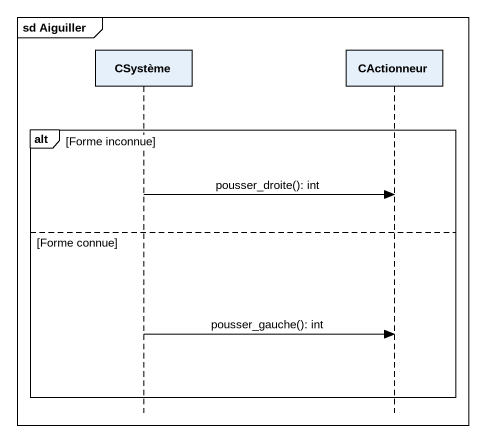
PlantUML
@startuml
mainframe sd Aiguiller
hide footbox
participant CSystème
participant CActionneur

alt Forme inconnue
  CSystème -> CActionneur : pousser_droite(): int
else Forme connue
  CSystème -> CActionneur : pousser_gauche(): int
end
@enduml
